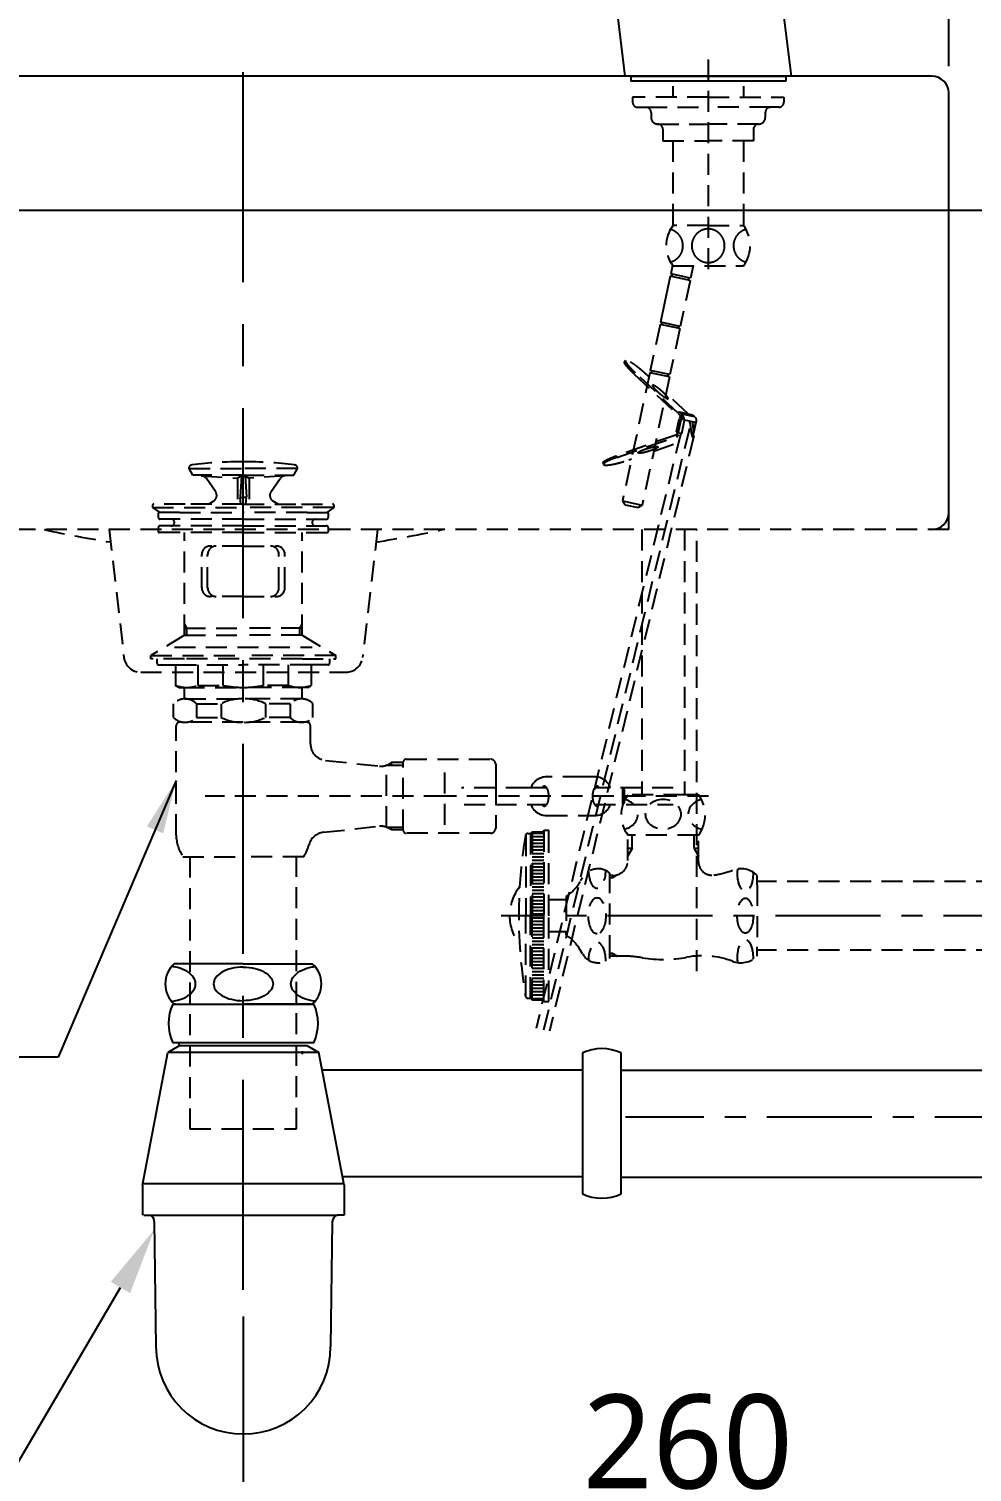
# Model space of a CAD drawing. Extents: x 0 to 3651, y -181 to 2100.
# Drawn here: x 1908.6 to 2189.4, y 227.6 to 657.3 of the extents above; entities that cross this region are included whole.
import ezdxf

# ---------------------------------------------------------------- set-up
doc = ezdxf.new("R2010")
doc.units = 0
doc.header["$LTSCALE"] = 25
doc.header["$MEASUREMENT"] = 0
doc.linetypes.add('CENTER', pattern=[2, 1.25, -0.25, 0.25, -0.25])
doc.linetypes.add('HIDDEN', pattern=[0.375, 0.25, -0.125])
doc.layers.get('0').update_dxf_attribs({"linetype": 'CONTINUOUS'})
doc.layers.get('DEFPOINTS').update_dxf_attribs({"linetype": 'CONTINUOUS'})
for name, color, linetype in [('1', 1, 'CONTINUOUS'), ('3', 3, 'CONTINUOUS'), ('4', 4, 'CONTINUOUS'), ('5', 5, 'CONTINUOUS'), ('6', 6, 'CONTINUOUS'), ('7', 7, 'CONTINUOUS'), ('CENTER', 2, 'CENTER')]:
    doc.layers.add(name, color=color, linetype=linetype)
doc.styles.get("Standard").update_dxf_attribs({"font": 'NanumGothic.ttf'})
doc.dimstyles.get("Standard").update_dxf_attribs({"dimtxt": 2.5, "dimasz": 2, "dimexe": 2, "dimexo": 1, "dimgap": 1.5, "dimtad": 1, "dimdec": 0, "dimlfac": 10, "dimrnd": 0.5, "dimzin": 0, "dimdsep": 46, "dimtxsty": 'Standard', "dimcen": 0, "dimclrt": 2, "dimadec": 0, "dimazin": 0, "dimtfac": 1, "dimtdec": 0, "dimtmove": 0, "dimatfit": 3, "dimfxl": 0, "dimtolj": 1, "dimtzin": 0, "dimarcsym": 0})
doc.dimstyles.new('Standard$0', dxfattribs={"dimtxt": 0.18, "dimasz": 0.18, "dimexe": 0.18, "dimexo": 0.0625, "dimgap": 0.09, "dimtad": 0, "dimtih": 1, "dimtoh": 1, "dimdec": 4, "dimzin": 0, "dimdsep": 46, "dimtxsty": 'Standard', "dimcen": 0.09, "dimadec": 0, "dimazin": 0, "dimtfac": 1, "dimtdec": 4, "dimtofl": 0, "dimtmove": 0, "dimatfit": 3, "dimfxl": 0, "dimtolj": 1, "dimtzin": 0, "dimarcsym": 0})

# ---------------------------------------------------------------- blocks, each defined once
blk = doc.blocks.new('*D13')
at = {"layer": '3', "color": 1, "lineweight": -2}
for p, q in [((2232.45, 294.59), (2232.45, 59.27)), ((1832.45, 189.26), (1832.45, 59.27)), ((1848.45, 67.27), (2216.45, 67.27))]:
    blk.add_line(p, q, dxfattribs=at)
at = {"layer": '3', "color": 1}
for points in [[(1848.45, 69.94), (1848.45, 64.61), (1832.45, 67.27)], [(2216.45, 69.94), (2216.45, 64.61), (2232.45, 67.27)]]:
    blk.add_solid(points, dxfattribs=at)
at = {"layer": 'DEFPOINTS', "color": 0}
for p in [(2232.45, 302.59), (1832.45, 197.26), (2232.45, 67.27)]:
    blk.add_point(p, dxfattribs=at)
at = {"layer": '3', "color": 1, "insert": (2032.45, 90.41), "char_height": 28, "attachment_point": 5}
blk.add_mtext('\\A1;400', dxfattribs=at)
blk = doc.blocks.new('*D14')
at = {"layer": '3', "color": 3, "lineweight": -2}
for p, q in [((1972.45, 273.91), (1972.45, 205.3)), ((2232.45, 205.05), (2232.45, 221.3)), ((1988.45, 213.3), (2216.45, 213.3))]:
    blk.add_line(p, q, dxfattribs=at)
at = {"layer": '3', "color": 3}
for points in [[(1988.45, 215.96), (1988.45, 210.63), (1972.45, 213.3)], [(2216.45, 215.96), (2216.45, 210.63), (2232.45, 213.3)]]:
    blk.add_solid(points, dxfattribs=at)
at = {"layer": 'DEFPOINTS', "color": 0}
for p in [(1972.45, 281.91), (2232.45, 213.3), (2232.45, 197.05)]:
    blk.add_point(p, dxfattribs=at)
at = {"layer": '3', "color": 2, "insert": (2104.77, 236.54), "char_height": 28, "attachment_point": 5}
blk.add_mtext('\\A1;260', dxfattribs=at)
blk = doc.blocks.new('*D43')
at = {"layer": '1', "color": 3, "lineweight": -2}
for p, q in [((1782.64, 646.08), (1782.64, 813.9)), ((2182.45, 646.26), (2182.45, 813.9)), ((1798.64, 805.9), (2166.45, 805.9))]:
    blk.add_line(p, q, dxfattribs=at)
at = {"layer": '1', "color": 3}
for points in [[(1798.64, 808.56), (1798.64, 803.23), (1782.64, 805.9)], [(2166.45, 808.56), (2166.45, 803.23), (2182.45, 805.9)]]:
    blk.add_solid(points, dxfattribs=at)
at = {"layer": 'DEFPOINTS', "color": 0}
for p in [(2182.45, 805.9), (1782.64, 638.08), (2182.45, 638.26)]:
    blk.add_point(p, dxfattribs=at)
at = {"layer": '1', "color": 2, "insert": (1982.54, 829.04), "char_height": 28, "attachment_point": 5}
blk.add_mtext('\\A1;400', dxfattribs=at)

msp = doc.modelspace()

# ---------------------------------------------------------------- linework, layer by layer
at = {"ltscale": 0.5}
for p, q in [((2087.77934, 643.26135), (2087.77934, 641.78283)), ((2087.77934, 643.26135), (2133.90756, 643.26135)), ((2133.90756, 643.26135), (2133.90756, 641.78283))]:
    msp.add_line(p, q, dxfattribs=at)
at = {"color": 4}
for p, q in [((1951.44553, 366.97313), (1972.44553, 366.97313)), ((1972.44553, 366.97313), (1993.44553, 366.97313)), ((1942.44553, 313.07005), (1949.94553, 352.57005)), ((1953.34553, 354.57005), (1949.94553, 352.57005)), ((1994.94553, 352.57005), (1949.94553, 352.57005)), ((1993.44553, 355.47313), (1951.44553, 355.47313)), ((1953.34553, 354.57005), (1953.34553, 355.47313)), ((1991.54553, 354.57005), (1953.34553, 354.57005)), ((1990.04553, 352.03253), (1990.04553, 352.9356)), ((1991.54553, 354.57005), (1994.94553, 352.57005)), ((2002.44553, 313.07005), (1994.94553, 352.57005)), ((2073.4072, 352.44241), (2073.4072, 310.44241)), ((2084.9072, 331.44241), (2084.9072, 352.44241)), ((2084.9072, 310.44241), (2084.9072, 331.44241)), ((2084.9072, 315.44241), (2216.48907, 315.44241)), ((1942.44553, 313.57005), (2002.35059, 313.57005)), ((1942.44553, 313.07005), (1942.44553, 304.07005)), ((2002.44553, 313.07005), (2002.44553, 304.07005)), ((1942.81731, 304.07005), (1944.81731, 304.07005)), ((1944.81731, 304.07005), (2000.44553, 304.07005)), ((1945.94553, 302.27005), (1946.44553, 264.97313)), ((1998.94553, 302.13356), (1998.44553, 264.97313)), ((2002.44553, 304.07005), (2000.44553, 304.07005))]:
    msp.add_line(p, q, dxfattribs=at)
for centre, radius, start, end in [((1964.04553, 361.22313), 13.85, 155.4704525, 204.5295475), ((1980.84553, 361.22313), 13.85, 335.4704525, 24.5295475), ((2079.1572, 339.84241), 13.85, 65.4704525, 114.5295475), ((2079.1572, 323.04241), 13.85, 245.4704525, 294.5295475), ((1943.94553, 302.27005), 2, 0, 64.1580672), ((2000.94553, 302.13356), 2, 104.4775122, 180), ((1972.44553, 264.97313), 26, 180, 0)]:
    msp.add_arc(centre, radius, start, end, dxfattribs=at)
at = {"layer": '1', "color": 7, "linetype": 'Continuous'}
msp.add_line((2133.90756, 641.78283), (2087.77934, 641.78283), dxfattribs=at)
at = {"layer": '1', "color": 4}
msp.add_line((2084.9072, 347.31741), (2216.46555, 347.31741), dxfattribs=at)
at = {"layer": '1', "color": 3}
msp.add_line((1868.04398, 166.73062), (1935.87301, 282.58225), dxfattribs=at)
at = {"layer": '1', "color": 7}
msp.add_arc((2177.44553, 513.26135), 5, 270, 0, dxfattribs=at)
at = {"layer": '1', "color": 3}
msp.add_solid([(1932.99644, 284.26643), (1938.74958, 280.89808), (1945.97808, 299.84167)], dxfattribs=at)
at = {"layer": '3', "color": 7}
for p, q in [((2177.44553, 643.26135), (1787.63414, 643.26135)), ((2182.44553, 508.26135), (2182.44553, 638.26135)), ((2232.44553, 603.26135), (1837.44553, 603.26135))]:
    msp.add_line(p, q, dxfattribs=at)
at = {"layer": '3', "linetype": 'HIDDEN'}
for p, q in [((1957.44553, 524.45576), (1956.21421, 526.58847)), ((1956.33075, 526.38662), (1972.44553, 526.38662)), ((1972.44553, 524.45576), (1957.44553, 524.45576)), ((1972.44553, 524.45576), (1970.69553, 523.5701)), ((1988.56031, 526.38662), (1972.44553, 526.38662)), ((1972.44553, 524.45576), (1974.19553, 523.5701)), ((1972.44553, 524.45576), (1987.44553, 524.45576)), ((1987.44553, 524.45576), (1988.67685, 526.58847)), ((1959.9608, 524.27147), (1970.69553, 523.5701)), ((1964.17087, 519.57647), (1961.45266, 523.42944)), ((1970.69553, 523.5701), (1970.69553, 515.85576)), ((1971.92785, 524.19377), (1971.49553, 517.78589)), ((1972.9632, 524.19377), (1973.39553, 517.78589)), ((1984.93025, 524.27147), (1974.19553, 523.5701)), ((1974.19553, 523.5701), (1974.19553, 515.85576)), ((1980.72019, 519.57647), (1983.43839, 523.42944)), ((1955.14553, 515.85576), (1945.84553, 515.85576)), ((1972.44553, 515.85576), (1955.14553, 515.85576)), ((1962.0891, 515.85576), (1963.53662, 516.69149)), ((1971.49553, 517.81009), (1972.44553, 517.81009)), ((1971.69863, 515.85576), (1971.49553, 517.81009)), ((1973.39553, 517.81009), (1972.44553, 517.81009)), ((1972.44553, 515.85576), (1989.74553, 515.85576)), ((1973.19243, 515.85576), (1973.39553, 517.81009)), ((1982.80195, 515.85576), (1981.35443, 516.69149)), ((1989.74553, 515.85576), (1999.04553, 515.85576)), ((1945.44553, 515.45576), (1945.44553, 514.85576)), ((1945.44553, 514.85576), (1947.58775, 513.35576)), ((1945.44553, 514.85576), (1972.44553, 514.85576)), ((1947.14369, 513.15576), (1947.14369, 511.85576)), ((1953.44553, 513.35576), (1947.34369, 513.35576)), ((1953.44553, 513.35576), (1972.44553, 513.35576)), ((1999.44553, 514.85576), (1972.44553, 514.85576)), ((1991.44553, 513.35576), (1972.44553, 513.35576)), ((1991.44553, 513.35576), (1997.54736, 513.35576)), ((1999.44553, 514.85576), (1997.30331, 513.35576)), ((1997.74736, 513.15576), (1997.74736, 511.85576)), ((1999.44553, 515.45576), (1999.44553, 514.85576)), ((1947.14369, 508.85576), (1947.14369, 507.55576)), ((1972.44553, 507.35576), (1947.34369, 507.35576)), ((1972.44553, 511.35576), (1947.64369, 511.35576)), ((1972.44553, 509.35576), (1947.64369, 509.35576)), ((1954.94553, 476.76135), (1954.94553, 507.35576)), ((1972.44553, 511.35576), (1997.24736, 511.35576)), ((1972.44553, 509.35576), (1997.24736, 509.35576)), ((1972.44553, 507.35576), (1997.54736, 507.35576)), ((1989.94553, 476.76135), (1989.94553, 507.35576)), ((1997.74736, 508.85576), (1997.74736, 507.55576)), ((1972.44553, 503.35576), (1962.57116, 503.35576)), ((1972.44553, 503.35576), (1982.3199, 503.35576)), ((1960.07116, 490.85576), (1960.07116, 500.85576)), ((1961.83893, 490.85576), (1961.83893, 500.85576)), ((1983.05213, 490.85576), (1983.05213, 500.85576)), ((1984.8199, 490.85576), (1984.8199, 500.85576)), ((1972.44553, 488.35576), (1962.57116, 488.35576)), ((1972.44553, 488.35576), (1982.3199, 488.35576)), ((1955.64553, 478.85576), (1954.94553, 480.0682)), ((1954.94553, 478.85576), (1972.44553, 478.85576)), ((1955.64553, 476.76135), (1955.64553, 478.85576)), ((1989.94553, 478.85576), (1972.44553, 478.85576)), ((1989.24553, 478.85576), (1989.94553, 480.0682)), ((1989.24553, 476.76135), (1989.24553, 478.85576)), ((1954.94553, 476.76135), (1944.94553, 470.76135)), ((1954.94553, 476.76135), (1972.44553, 476.76135)), ((1989.94553, 476.76135), (1972.44553, 476.76135)), ((1989.94553, 476.76135), (1999.94553, 470.76135)), ((1944.94553, 469.76135), (1944.94553, 470.76135)), ((1944.94553, 470.76135), (1972.44553, 470.76135)), ((1954.94553, 469.76135), (1944.94553, 469.76135)), ((1946.7534, 469.76135), (1946.7534, 468.46135)), ((1989.94553, 469.76135), (1954.94553, 469.76135)), ((1999.94553, 470.76135), (1972.44553, 470.76135)), ((1989.94553, 469.76135), (1999.94553, 469.76135)), ((1998.13766, 469.76135), (1998.13766, 468.46135)), ((1999.94553, 469.76135), (1999.94553, 470.76135)), ((1947.2534, 467.96135), (1952.2534, 467.96135)), ((1952.2534, 467.96135), (1952.2534, 461.8387)), ((1952.2534, 467.96135), (1972.44553, 467.96135)), ((1959.02818, 461.8387), (1959.02818, 467.96135)), ((1966.42884, 461.8387), (1966.42884, 467.96135)), ((1992.63766, 467.96135), (1972.44553, 467.96135)), ((1978.46221, 461.8387), (1978.46221, 467.96135)), ((1985.86287, 461.8387), (1985.86287, 467.96135)), ((1997.63766, 467.96135), (1992.63766, 467.96135)), ((1992.63766, 467.96135), (1992.63766, 461.8387)), ((1953.2534, 461.26135), (1952.2534, 461.8387)), ((1953.2534, 461.26135), (1954.6534, 461.26135)), ((1954.6534, 461.26135), (1972.44553, 461.26135)), ((1954.94553, 457.85011), (1954.94553, 461.26135)), ((1959.02818, 461.8387), (1966.42884, 461.8387)), ((1990.23766, 461.26135), (1972.44553, 461.26135)), ((1985.86287, 461.8387), (1978.46221, 461.8387)), ((1989.94553, 457.85011), (1989.94553, 461.26135)), ((1991.63766, 461.26135), (1990.23766, 461.26135)), ((1991.63766, 461.26135), (1992.63766, 461.8387)), ((1951.70183, 452.29914), (1951.70183, 456.41239)), ((1955.08922, 457.85576), (1972.20183, 457.85576)), ((1958.47661, 456.41239), (1958.47661, 452.29914)), ((1958.47661, 456.41239), (1965.87728, 456.41239)), ((1965.87728, 456.41239), (1965.87728, 452.29914)), ((1989.80183, 457.85576), (1972.68922, 457.85576)), ((1986.41444, 456.41239), (1979.01378, 456.41239)), ((1979.01378, 456.41239), (1979.01378, 452.29914)), ((1986.41444, 456.41239), (1986.41444, 452.29914)), ((1993.18922, 452.29914), (1993.18922, 456.41239)), ((1958.47661, 452.29914), (1965.87728, 452.29914)), ((1986.41444, 452.29914), (1979.01378, 452.29914)), ((1952.44553, 417.25342), (1952.44553, 449.85576)), ((1972.44553, 450.85576), (1953.44553, 450.85576)), ((1989.80183, 450.85576), (1972.44553, 450.85576)), ((1989.24553, 450.85576), (1989.80183, 450.85576)), ((1989.80183, 450.85576), (1990.20183, 450.85576)), ((1991.44553, 450.85576), (1989.94553, 450.85576)), ((1992.44553, 444.49152), (1992.44553, 449.85576)), ((1996.91286, 439.51998), (2012.94709, 437.80202)), ((2016.44553, 438.85576), (2016.44553, 438.05576)), ((2020.10673, 438.85576), (2016.44553, 438.85576)), ((2020.08133, 438.05576), (2020.08133, 439.05576)), ((2020.88133, 439.85576), (2046.08133, 439.85576)), ((2047.58133, 438.35576), (2047.58133, 432.58457)), ((2014.97576, 438.05576), (2020.08133, 438.05576)), ((2015.11484, 419.60576), (2015.11484, 438.10576)), ((2020.08133, 418.65576), (2020.08133, 438.05576)), ((2032.44553, 420.31785), (2032.44553, 437.75576)), ((2073.78476, 434.61396), (2062.72586, 434.6122)), ((2077.07115, 434.61449), (2073.78476, 434.61396)), ((2056.81378, 431.36125), (2037.37345, 431.35815)), ((2047.58133, 432.58457), (2047.58133, 419.35576)), ((2062.76346, 431.3622), (2056.81378, 431.36125)), ((2100.39902, 431.36821), (2077.03458, 431.36448)), ((2085.8991, 430.86829), (2085.39902, 431.36821)), ((2085.39982, 426.36821), (2085.39902, 431.36821)), ((2085.89974, 426.86829), (2085.8991, 430.86829)), ((2032.44553, 428.85576), (1961.08598, 428.85576)), ((2032.44553, 428.85576), (1963.94553, 428.84482)), ((2110.89942, 428.86829), (2032.44553, 428.85576)), ((2038.17404, 426.35827), (2062.76426, 426.3622)), ((2077.03538, 426.36448), (2100.39982, 426.36821)), ((2085.39982, 426.36821), (2085.89974, 426.86829)), ((2062.7277, 423.1122), (2074.05034, 423.114)), ((2074.05034, 423.114), (2077.07299, 423.11449)), ((1996.31441, 418.12743), (2012.94709, 419.9095)), ((2015.11484, 419.60576), (2020.08133, 419.60576)), ((2016.44553, 418.85576), (2016.44553, 419.65576)), ((2020.10673, 418.85576), (2016.44553, 418.85576)), ((2046.08133, 417.85576), (2020.88133, 417.85576)), ((1954.44553, 410.85576), (1972.44553, 410.85576)), ((1956.57053, 410.85576), (1956.57053, 329.85576)), ((1990.44552, 410.85576), (1972.44553, 410.85576)), ((1988.32053, 329.85576), (1988.32053, 410.85576)), ((1956.57053, 329.85576), (1988.32053, 329.85576))]:
    msp.add_line(p, q, dxfattribs=at)
at = {"layer": '3', "color": 7, "linetype": 'HIDDEN'}
for p, q in [((2182.44553, 508.26135), (1832.44553, 508.26135)), ((1932.47357, 508.26128, -9.25406), (1936.92852, 470.1977, -9.25406)), ((2012.41781, 508.26128, -9.25406), (2007.96286, 470.1977, -9.25406)), ((1941.89462, 465.77893, -9.25406), (2002.99676, 465.77893, -9.25406))]:
    msp.add_line(p, q, dxfattribs=at)
at = {"layer": '3', "linetype": 'HIDDEN'}
for points in [[(2061.39015, 431.36198, -0.044238089), (2061.64223, 431.64142, -0.189273345), (2062.07673, 431.81209, -0.189273345), (2062.51129, 431.64156, -0.101058622), (2063.00763, 430.94821, -0.059301535), (2063.28347, 430.06082, -0.045721536), (2063.39349, 428.8623, -0.045721536)], [(2078.4079, 431.3647, 0.044238089), (2078.15573, 431.64406, 0.189273345), (2077.72117, 431.81459, 0.189273345), (2077.28666, 431.64392, 0.101058622), (2076.79055, 430.95041, 0.059301535), (2076.51499, 430.06294, 0.045721536), (2076.40536, 428.86438, 0.045721536)], [(2063.39349, 428.8623, -0.045721536), (2063.28385, 427.66375, -0.059301535), (2063.00829, 426.77628, -0.101058622), (2062.51218, 426.08276, -0.189273345), (2062.07768, 425.91209, -0.189273345), (2061.64312, 426.08262, -0.044238089), (2061.39095, 426.36198, -0.059301535)], [(2076.40536, 428.86438, 0.045721536), (2076.51537, 427.66586, 0.059301535), (2076.79122, 426.77848, 0.101058622), (2077.28755, 426.08512, 0.189273345), (2077.72211, 425.91459, 0.189273345), (2078.15661, 426.08526, 0.044238089), (2078.4087, 426.3647, 0.059301535)]]:
    msp.add_lwpolyline(points, format="xyb", dxfattribs=at)
at = {"layer": '3', "color": 7}
msp.add_arc((2177.44553, 638.26135), 5, 0, 90, dxfattribs=at)
at = {"layer": '3', "linetype": 'HIDDEN'}
for centre, radius, start, end in [((1957.29553, 526.38662), 1.1, 97.3204137, 169.426199), ((1972.44553, 408.45576), 120, 90, 97.3204137), ((1972.44553, 408.45576), 120, 82.6795863, 90), ((1987.59553, 526.38662), 1.1, 10.573801, 82.6795863), ((1959.81842, 522.27651), 2, 35.2023251, 86.2618095), ((1985.07264, 522.27651), 2, 93.7381905, 144.7976749), ((1945.84553, 515.45576), 0.4, 90, 180), ((1962.53662, 518.42354), 2, 300, 35.2023251), ((1982.35443, 518.42354), 2, 144.7976749, 240), ((1999.04553, 515.45576), 0.4, 0, 90), ((1947.34369, 513.15576), 0.2, 90, 180), ((1947.64369, 511.85576), 0.5, 180, 270), ((1997.24736, 511.85576), 0.5, 270, 0), ((1997.54736, 513.15576), 0.2, 0, 90), ((1947.64369, 508.85576), 0.5, 90, 180), ((1947.34369, 507.55576), 0.2, 180, 270), ((1950.94553, 510.35576), 1, 270, 90), ((1993.94553, 510.35576), 1, 90, 270), ((1997.24736, 508.85576), 0.5, 0, 90), ((1997.54736, 507.55576), 0.2, 270, 0), ((1962.57116, 500.85576), 2.5, 90, 180), ((1964.33893, 500.85576), 2.5, 90, 180), ((1980.55213, 500.85576), 2.5, 0, 90), ((1982.3199, 500.85576), 2.5, 0, 90), ((1962.57116, 490.85576), 2.5, 180, 270), ((1964.33893, 490.85576), 2.5, 180, 270), ((1980.55213, 490.85576), 2.5, 270, 0), ((1982.3199, 490.85576), 2.5, 270, 0), ((1947.2534, 468.46135), 0.5, 180, 270), ((1997.63766, 468.46135), 0.5, 270, 0), ((1955.64079, 471.44056), 10.18185, 250.567925, 289.432075), ((1972.25339, 490.71369), 29.45658, 258.5955662, 270.3737354), ((1972.63767, 490.71369), 29.45658, 269.6262646, 281.4044338), ((1989.25027, 471.44056), 10.18185, 250.567925, 289.432075), ((1955.08922, 453.14796), 4.70435, 43.9409373, 136.0590627), ((1971.97964, 444.25128), 13.60629, 89.0642953, 116.6471866), ((1972.91142, 444.25128), 13.60629, 63.3528134, 90.9357047), ((1989.80183, 453.14796), 4.70435, 43.9409373, 136.0590627), ((1955.08922, 455.56356), 4.70435, 223.9409373, 316.0590627), ((1971.97964, 464.46024), 13.60629, 243.3528134, 270.9357047), ((1972.91142, 464.46024), 13.60629, 269.0642953, 296.6471866), ((1989.80183, 455.56356), 4.70435, 223.9409373, 316.0590627), ((1953.44553, 449.85576), 1, 90, 180), ((1991.44553, 449.85576), 1, 0, 90), ((1997.44553, 444.49152), 5, 180, 263.8844964), ((2013.35398, 442.78544), 5, 265.3321647, 308.1927197), ((2020.88133, 439.05576), 0.8, 90, 180), ((2046.08133, 438.35576), 1.5, 0, 90), ((2062.72666, 429.6122), 5, 90.0091515, 159.5218364), ((2077.07195, 429.61449), 5, 20.4964666, 90.0091515), ((2062.7269, 428.1122), 5, 200.4964666, 270.0091515), ((2077.07219, 428.11449), 5, 270.0091515, 339.5218364), ((1965.43393, 417.80234), 13, 182.4200434, 212.3000082), ((1996.84707, 413.15588), 5, 96.1154758, 165.0404643), ((2013.35398, 414.92609), 5, 51.8072803, 94.6678353), ((2020.88133, 418.65576), 0.8, 180, 270), ((2046.08133, 419.35576), 1.5, 270, 0), ((1979.45712, 417.80234), 13, 327.6999918, 345.040466)]:
    msp.add_arc(centre, radius, start, end, dxfattribs=at)
at = {"layer": '3', "color": 7, "linetype": 'HIDDEN'}
for centre, radius, start, end in [((1978.30966, 801.10007, -9.25406), 300, 257.4559481, 261.2953387), ((1966.59248, 801.10048, -9.25406), 300, 278.7025549, 282.5436903), ((1941.89462, 470.77893, -9.25406), 5, 186.6755031, 270), ((2002.99676, 470.77893, -9.25406), 5, 270, 353.3244969)]:
    msp.add_arc(centre, radius, start, end, dxfattribs=at)
at = {"layer": '4', "color": 1, "linetype": 'CENTER'}
for p, q in [((2262.10535, 393.26135), (2049.21733, 393.26135)), ((2259.54053, 333.26135), (2086.17455, 333.26135))]:
    msp.add_line(p, q, dxfattribs=at)
at = {"layer": '4'}
for p, q in [((1956.19553, 378.97313), (1951.90402, 378.97313)), ((1972.44553, 378.97313), (1956.19553, 378.97313)), ((1972.44553, 378.97313), (1988.69553, 378.97313)), ((1988.69553, 378.97313), (1992.98703, 378.97313)), ((1952.29553, 366.97313), (1951.90402, 366.97313)), ((1952.29553, 366.97313), (1972.44553, 366.97313)), ((1992.59553, 366.97313), (1972.44553, 366.97313)), ((1992.59553, 366.97313), (1992.98703, 366.97313))]:
    msp.add_line(p, q, dxfattribs=at)
at = {"layer": '4', "color": 4}
for p, q in [((2073.4072, 347.31741), (1995.94286, 347.31741)), ((2073.4072, 315.56741), (2001.97135, 315.56741))]:
    msp.add_line(p, q, dxfattribs=at)
at = {"layer": '4'}
for points in [[(1958.2507, 372.97313, 0.15521739), (1957.6602, 374.82945, 0.106747244), (1955.5985, 376.72013, 0.07304301), (1952.82864, 377.83815, 0.028511088), (1951.09988, 378.15416, 0.05952259)], [(1964.16523, 374.71206, 0.327290453), (1964.16523, 371.23419, 0.106373385), (1966.18803, 369.43759, 0.071219107), (1968.88798, 368.38387, 0.057537424), (1972.44553, 367.97313, 0.057537424)], [(1972.44553, 377.97313, 0.057537424), (1968.88798, 377.56238, 0.071219107), (1966.18803, 376.50866, 0.106373365), (1964.16523, 374.71206, 0.159482965)], [(1972.44553, 377.97313, 0.057537424), (1968.88798, 377.56238, 0.071219107), (1966.18803, 376.50866, 0.106373365), (1964.16523, 374.71206, 0.159482965)], [(1972.44553, 377.97313, -0.057537424), (1976.00307, 377.56238, -0.071219107), (1978.70302, 376.50866, -0.106373365), (1980.72582, 374.71206, -0.159482965)], [(1972.44553, 377.97313, -0.057537424), (1976.00307, 377.56238, -0.071219107), (1978.70302, 376.50866, -0.106373365), (1980.72582, 374.71206, -0.159482965)], [(1980.72583, 374.71206, -0.327290453), (1980.72583, 371.23419, -0.106373385), (1978.70302, 369.43759, -0.071219107), (1976.00307, 368.38387, -0.057537424), (1972.44553, 367.97313, -0.057537424)], [(1986.64036, 372.97313, -0.15521739), (1987.23085, 374.82945, -0.106747244), (1989.29255, 376.72013, -0.07304301), (1992.06242, 377.83815, -0.028511088), (1993.79117, 378.15416, -0.05952259)], [(1951.09988, 367.7921, 0.028511088), (1952.82864, 368.10811, 0.07304301), (1955.5985, 369.22613, 0.106747244), (1957.6602, 371.1168, 0.15521739), (1958.2507, 372.97313, 0.15521739)], [(1993.79117, 367.7921, -0.028511088), (1992.06242, 368.10811, -0.07304301), (1989.29255, 369.22613, -0.106747244), (1987.23085, 371.1168, -0.15521739), (1986.64036, 372.97313, -0.15521739)]]:
    msp.add_lwpolyline(points, format="xyb", dxfattribs=at)
for centre, start, end in [((1957.19553, 372.97313), 131.4096221, 228.5903779), ((1987.69553, 372.97313), 311.4096221, 48.5903779)]:
    msp.add_arc(centre, 8, start, end, dxfattribs=at)
at = {"layer": '5', "color": 7, "linetype": 'Continuous'}
for p, q in [((2123.42797, 741.80365), (2135.52744, 643.26135)), ((2086.15946, 643.26135), (2080.16771, 692.06021)), ((2135.52744, 643.26135), (2086.15946, 643.26135))]:
    msp.add_line(p, q, dxfattribs=at)
at = {"layer": '6', "linetype": 'HIDDEN'}
for p, q in [((2091.09553, 508.26135), (2091.09553, 429.26135)), ((2103.79553, 508.26135), (2103.79553, 429.26135)), ((2107.44553, 376.76863), (2107.44553, 508.26135)), ((2103.79553, 429.26135), (2086.94553, 429.26135)), ((2107.94553, 429.26135), (2103.79553, 429.26135)), ((2056.53034, 417.26135), (2056.53034, 393.26135)), ((2057.12178, 417.76135), (2057.94553, 417.76135)), ((2057.94553, 417.76135), (2058.44553, 418.26135)), ((2057.94553, 417.76135), (2057.94553, 393.26135)), ((2058.44553, 418.26135), (2058.44553, 393.26135)), ((2058.44553, 418.26135), (2061.64553, 418.26135)), ((2058.44553, 417.84987), (2061.94553, 417.84987)), ((2058.44553, 416.84987), (2061.94553, 416.84987)), ((2061.94553, 418.56135), (2061.94553, 418.76135)), ((2061.94553, 418.76135), (2063.44553, 418.76135)), ((2061.94553, 418.56135), (2061.94553, 393.26135)), ((2063.44553, 417.76135), (2063.44553, 418.76135)), ((2063.44553, 393.26135), (2063.44553, 417.76135)), ((2107.94553, 417.26135), (2086.94553, 417.26135)), ((2086.94553, 409.76135), (2086.94553, 417.26135)), ((2088.19553, 413.26135), (2088.19553, 417.26135)), ((2106.69553, 413.26135), (2106.69553, 417.26135)), ((2107.94553, 409.34972), (2107.94553, 417.26135)), ((2058.44553, 415.84987), (2061.94553, 415.84987)), ((2058.44553, 414.84987), (2061.94553, 414.84987)), ((2058.44553, 413.84987), (2061.94553, 413.84987)), ((2058.44553, 412.84987), (2061.94553, 412.84987)), ((2088.19553, 413.26135), (2086.94553, 411.09629)), ((2088.19553, 413.26135), (2086.94553, 413.26135)), ((2106.69553, 413.26135), (2107.94553, 411.09629)), ((2107.94553, 413.26135), (2106.69553, 413.26135)), ((2058.44553, 411.84987), (2061.94553, 411.84987)), ((2058.44553, 410.84987), (2061.94553, 410.84987)), ((2058.44553, 409.84987), (2061.94553, 409.84987)), ((2058.44553, 408.84987), (2061.94553, 408.84987)), ((2058.44553, 407.84987), (2061.94553, 407.84987)), ((2058.44553, 406.84987), (2061.94553, 406.84987)), ((2058.44553, 405.84987), (2061.94553, 405.84987)), ((2058.44553, 404.84987), (2061.94553, 404.84987)), ((2073.41872, 404.58287), (2072.86635, 403.62614)), ((2081.53213, 405.26135), (2081.53213, 405.98207)), ((2081.53213, 381.26135), (2081.53213, 405.26135)), ((2082.44553, 405.26135), (2081.53213, 405.26135)), ((2082.44553, 404.51135), (2081.53213, 404.51135)), ((2082.44553, 404.51135), (2083.74457, 405.45293)), ((2082.44553, 404.51135), (2082.44553, 405.26135)), ((2125.44665, 402.51248), (2125.44665, 405.26025)), ((2058.44553, 403.84987), (2061.94553, 403.84987)), ((2058.44553, 402.84987), (2061.94553, 402.84987)), ((2058.44553, 401.84987), (2061.94553, 401.84987)), ((2058.44553, 400.84987), (2061.94553, 400.84987)), ((2058.44553, 399.84987), (2061.94553, 399.84987)), ((2125.44553, 402.51135), (2125.44553, 384.01135)), ((2215.56981, 403.51135), (2125.44665, 403.51135)), ((2058.44553, 398.84987), (2061.94553, 398.84987)), ((2058.44553, 397.84987), (2061.94553, 397.84987)), ((2058.44553, 396.84987), (2061.94553, 396.84987)), ((2058.44553, 395.84987), (2061.94553, 395.84987)), ((2068.53213, 398.01135), (2063.44553, 398.01135)), ((2068.53213, 398.9937), (2068.53213, 398.01135)), ((2068.53213, 398.01135), (2068.53213, 388.51135)), ((2056.53034, 369.26135), (2056.53034, 393.26135)), ((2057.94553, 368.76135), (2057.94553, 393.26135)), ((2058.44553, 394.84987), (2061.94553, 394.84987)), ((2058.44553, 393.84987), (2061.94553, 393.84987)), ((2058.44553, 368.26135), (2058.44553, 393.26135)), ((2058.44553, 392.67284), (2061.94553, 392.67284)), ((2058.44553, 391.67284), (2061.94553, 391.67284)), ((2061.94553, 367.96135), (2061.94553, 393.26135)), ((2063.44553, 367.76135), (2063.44553, 393.26135)), ((2058.44553, 390.67284), (2061.94553, 390.67284)), ((2058.44553, 389.67284), (2061.94553, 389.67284)), ((2058.44553, 388.67284), (2061.94553, 388.67284)), ((2058.44553, 387.67284), (2061.94553, 387.67284)), ((2068.53213, 388.51135), (2063.44553, 388.51135)), ((2068.53213, 387.52901), (2068.53213, 388.51135)), ((2058.44553, 386.67284), (2061.94553, 386.67284)), ((2058.44553, 385.67284), (2061.94553, 385.67284)), ((2058.44553, 384.67284), (2061.94553, 384.67284)), ((2058.44553, 383.67284), (2061.94553, 383.67284)), ((2058.44553, 382.67284), (2061.94553, 382.67284)), ((2073.41872, 381.93984), (2072.86635, 382.89656)), ((2125.44553, 381.26135), (2125.44553, 384.01135)), ((2215.56981, 383.01135), (2125.44553, 383.01135)), ((2125.44553, 383.01135), (2125.44553, 382.82962)), ((2125.44553, 381.26135), (2125.44553, 382.82962)), ((2058.44553, 381.67284), (2061.94553, 381.67284)), ((2058.44553, 380.67284), (2061.94553, 380.67284)), ((2058.44553, 379.67284), (2061.94553, 379.67284)), ((2058.44553, 378.67284), (2061.94553, 378.67284)), ((2082.44553, 382.01135), (2081.53213, 382.01135)), ((2085.15732, 381.26135), (2081.53213, 381.26135)), ((2081.53213, 380.54064), (2081.53213, 381.26135)), ((2082.44553, 382.01135), (2083.74457, 381.26135)), ((2082.44553, 381.26135), (2082.44553, 382.01135)), ((2058.44553, 377.67284), (2061.94553, 377.67284)), ((2058.44553, 376.67284), (2061.94553, 376.67284)), ((2058.44553, 375.67284), (2061.94553, 375.67284)), ((2058.44553, 374.67284), (2061.94553, 374.67284)), ((2058.44553, 373.67284), (2061.94553, 373.67284)), ((2058.44553, 372.67284), (2061.94553, 372.67284)), ((2058.44553, 371.67284), (2061.94553, 371.67284)), ((2058.44553, 370.67284), (2061.94553, 370.67284)), ((2058.44553, 369.67284), (2061.94553, 369.67284)), ((2057.12178, 368.76135), (2057.94553, 368.76135)), ((2057.94553, 368.76135), (2058.44553, 368.26135)), ((2058.44553, 368.67284), (2061.94553, 368.67284)), ((2058.44553, 368.26135), (2061.64553, 368.26135)), ((2061.94553, 367.76135), (2061.94553, 367.96135)), ((2061.94553, 367.76135), (2063.44553, 367.76135))]:
    msp.add_line(p, q, dxfattribs=at)
for centre, radius, start, end in [((2094.94553, 423.26135), 10, 143.1301024, 216.8698976), ((2099.94553, 423.26135), 10, 323.1301024, 36.8698976), ((2199.44553, 393.26135), 145, 170.50659, 178.0568579), ((2057.12178, 417.06135), 0.7, 90, 170.50659), ((2061.64553, 418.56135), 0.3, 270, 0), ((2082.44553, 409.76135), 4.5, 270, 0), ((2111.94553, 409.34972), 4, 180, 277.7116785), ((2078.05799, 401.90438), 5.35697, 49.5694344, 150), ((2109.1507, 429.98906), 24.82771, 277.7116785, 290.9661375), ((2120.53916, 400.2686), 7, 45.4870636, 110.9661375), ((2065.69976, 393.21602), 14, 141.7859267, 179.7527285), ((2060.742, 410.62614), 14, 303.8098204, 330), ((2199.44553, 393.26135), 145, 178.0568579, 189.49341), ((2065.69976, 393.33686), 14, 180.2472715, 218.2140733), ((2060.742, 375.89656), 14, 30, 56.1901796), ((2078.05799, 384.61833), 5.35697, 210, 310.4305656), ((2085.15732, 343.26135), 38, 80.6951765, 90.0000026), ((2097.44553, 418.26135), 38, 260.6951745, 280.737274), ((2109.1507, 356.53365), 24.82771, 69.0338625, 100.737275), ((2120.53916, 386.25411), 7, 249.0338625, 314.5), ((2057.12178, 369.46135), 0.7, 189.49341, 270), ((2061.64553, 367.96135), 0.3, 0, 90)]:
    msp.add_arc(centre, radius, start, end, dxfattribs=at)
for centre, major_axis, ratio, start_param, end_param in [((2084.67226, 423.48894), (-5.22946, 0), 0.866391406, 1.800504354, 4.443057795), ((2110.1282, 423.48894), (-5.22946, 0), 0.866391406, -1.317473203, 1.357377569), ((2077.76687, 406.85364), (0, 5.39901), 0.478204164, 1.649186922, 4.692658194), ((2121.88447, 405.76626), (0, 5.21778), 0.460090084, 1.292018265, 4.793094981), ((2077.76687, 379.94092), (0, 5.39901), 0.478204164, 4.681700192, 7.825212734), ((2121.88447, 380.84707), (0, 5.21778), 0.460090084, 4.613778576, 8.151219719)]:
    msp.add_ellipse(centre, major_axis=major_axis, ratio=ratio, start_param=start_param, end_param=end_param, dxfattribs=at)
for centre, major_axis, ratio in [((2097.44553, 423.48894), (5.22946, 0), 0.866391406), ((2077.76687, 393.26135), (0, -5.39901), 0.478204164), ((2121.88447, 393.26135), (0, -5.21778), 0.460090084)]:
    msp.add_ellipse(centre, major_axis=major_axis, ratio=ratio, dxfattribs=at)
at = {"layer": '7', "linetype": 'HIDDEN'}
for p, q in [((2110.84345, 648.26141, -9.25406), (2110.84345, 583.76141, -9.25406)), ((2088.34345, 636.97563, -9.25406), (2088.34345, 635.47563, -9.25406)), ((2110.84345, 636.97563, -9.25406), (2088.34345, 636.97563, -9.25406)), ((2100.34345, 640.26141, -9.25406), (2100.34345, 636.97563, -9.25406)), ((2110.84345, 636.97563, -9.25406), (2133.34345, 636.97563, -9.25406)), ((2121.34345, 640.26141, -9.25406), (2121.34345, 636.97563, -9.25406)), ((2133.34345, 636.97563, -9.25406), (2133.34345, 635.47563, -9.25406)), ((2089.84345, 633.97563, -9.25406), (2092.34345, 633.97563, -9.25406)), ((2092.34345, 633.97563, -9.25406), (2110.84345, 633.97563, -9.25406)), ((2093.84345, 632.47563, -9.25406), (2093.84345, 630.97563, -9.25406)), ((2129.34345, 633.97563, -9.25406), (2110.84345, 633.97563, -9.25406)), ((2127.84345, 632.47563, -9.25406), (2127.84345, 630.97563, -9.25406)), ((2131.84345, 633.97563, -9.25406), (2129.34345, 633.97563, -9.25406)), ((2095.84345, 628.97563, -9.25406), (2110.84345, 628.97563, -9.25406)), ((2097.34345, 627.47563, -9.25406), (2097.34345, 623.97563, -9.25406)), ((2125.84345, 628.97563, -9.25406), (2110.84345, 628.97563, -9.25406)), ((2124.34345, 627.47563, -9.25406), (2124.34345, 623.97563, -9.25406)), ((2097.34345, 623.97563, -9.25406), (2110.84345, 623.97563, -9.25406)), ((2100.34345, 623.97563, -9.25406), (2100.34345, 598.76141, -9.25406)), ((2124.34345, 623.97563, -9.25406), (2110.84345, 623.97563, -9.25406)), ((2121.34345, 623.97563, -9.25406), (2121.34345, 598.76141, -9.25406)), ((2110.84345, 598.76141, -9.25406), (2100.34345, 598.76141, -9.25406)), ((2110.84345, 598.76141, -9.25406), (2121.34345, 598.76141, -9.25406)), ((2100.24472, 586.89536, -9.25406), (2099.71183, 584.38831, -9.25406)), ((2100.34345, 586.76141, -9.25406), (2121.34345, 586.76141, -9.25406)), ((2106.35029, 586.76141, -9.25406), (2105.58071, 583.14084, -9.25406)), ((2105.43517, 582.45613, -9.25406), (2102.52441, 568.76207, -9.25406)), ((2104.9461, 582.56009, -9.25406), (2105.09164, 583.24479, -9.25406)), ((2096.50999, 569.32483, -9.25406), (2093.59922, 555.63077, -9.25406)), ((2102.37887, 568.07736, -9.25406), (2096.50999, 569.32483, -9.25406)), ((2102.52441, 568.76207, -9.25406), (2096.65552, 570.00954, -9.25406)), ((2096.99906, 569.22088, -9.25406), (2097.1446, 569.90558, -9.25406)), ((2102.37887, 568.07736, -9.25406), (2099.46811, 554.3833, -9.25406)), ((2101.8898, 568.18132, -9.25406), (2102.03534, 568.86602, -9.25406)), ((2093.45368, 554.94606, -9.25406), (2085.34513, 516.79831, -9.25406)), ((2086.26541, 558.57823, -9.25406), (2085.94243, 558.20419, -9.25406)), ((2089.02226, 555.03605, -9.25406), (2088.69927, 554.66202, -9.25406)), ((2088.69927, 554.66202, -9.25406), (2102.34074, 541.84398, -9.25406)), ((2101.94118, 542.89695, -9.25406), (2089.02226, 555.03605, -9.25406)), ((2099.32257, 553.69859, -9.25406), (2093.45368, 554.94606, -9.25406)), ((2099.46811, 554.3833, -9.25406), (2093.59922, 555.63077, -9.25406)), ((2093.94276, 554.84211, -9.25406), (2094.0883, 555.52681, -9.25406)), ((2098.8335, 553.80255, -9.25406), (2098.97903, 554.48725, -9.25406)), ((2099.32257, 553.69859, -9.25406), (2091.21401, 515.55084, -9.25406)), ((2093.1916, 553.71308, -9.25406), (2092.59091, 554.27751, -9.25406)), ((2104.8929, 542.7181, -9.25406), (2098.30447, 548.90883, -9.25406)), ((2102.26403, 543.27689, -9.25406), (2101.87644, 542.82805, -9.25406)), ((2101.87644, 542.82805, -9.25406), (2102.48529, 542.25594, -9.25406)), ((2102.87288, 542.70478, -9.25406), (2102.26403, 543.27689, -9.25406)), ((2102.26403, 543.27689, -9.25406), (2106.18955, 542.44249, -9.25406)), ((2102.91328, 542.66573, -9.25406), (2102.75338, 541.91349, -9.25406)), ((2102.87288, 542.70478, -9.25406), (2106.7984, 541.87039, -9.25406)), ((2106.7984, 541.87039, -9.25406), (2106.18955, 542.44249, -9.25406)), ((2061.89407, 359.27743, -9.25406), (2105.52295, 539.19346, -9.25406)), ((2102.14015, 541.00125, -9.25406), (2101.34067, 537.23998, -9.25406)), ((2101.34079, 537.23995, -9.25406), (2102.9711, 536.89342, -9.25406)), ((2102.6845, 540.88554, -9.25406), (2101.88501, 537.12427, -9.25406)), ((2102.93892, 540.83146, -9.25406), (2102.14028, 541.00122, -9.25406)), ((2102.9711, 536.89342, -9.25406), (2103.80275, 540.80601, -9.25406)), ((2107.1599, 540.09242, -9.25406), (2103.76571, 540.81388, -9.25406)), ((2107.13349, 540.09804, -9.25406), (2106.47306, 536.99095, -9.25406)), ((2106.48094, 536.80032, -9.25406), (2107.1798, 540.08819, -9.25406)), ((2102.67372, 536.95663, -9.25406), (2059.61064, 359.73565, -9.25406)), ((2106.59923, 536.12223, -9.25406), (2063.55666, 358.94379, -9.25406)), ((2101.18114, 536.38851, -9.25406), (2083.50548, 530.22714, -9.25406)), ((2083.64841, 529.75408, -9.25406), (2101.32407, 535.91544, -9.25406)), ((2094.6203, 531.57615, -9.25406), (2101.45186, 533.95749, -9.25406)), ((2101.84452, 535.80482, -9.25406), (2101.32407, 535.91544, -9.25406)), ((2106.50732, 536.14177, -9.25406), (2106.59923, 536.12223, -9.25406)), ((2083.50548, 530.22714, -9.25406), (2083.64841, 529.75408, -9.25406)), ((2087.21706, 528.99553, -9.25406), (2087.9954, 529.26685, -9.25406)), ((2079.54624, 528.11251, -9.25406), (2079.68917, 527.63945, -9.25406)), ((2085.34513, 516.79831, -9.25406), (2086.11536, 515.61225, -9.25406)), ((2085.34513, 516.79831, -9.25406), (2091.21401, 515.55084, -9.25406)), ((2086.11536, 515.61225, -9.25406), (2090.02795, 514.7806, -9.25406)), ((2091.21401, 515.55084, -9.25406), (2090.02795, 514.7806, -9.25406))]:
    msp.add_line(p, q, dxfattribs=at)
at = {"layer": '7'}
for p, q in [((2099.56629, 583.7036, -9.25406), (2096.65552, 570.00954, -9.25406)), ((2105.43517, 582.45613, -9.25406), (2099.56629, 583.7036, -9.25406)), ((2105.58071, 583.14084, -9.25406), (2099.71183, 584.38831, -9.25406)), ((2100.05536, 583.59965, -9.25406), (2100.2009, 584.28435, -9.25406))]:
    msp.add_line(p, q, dxfattribs=at)
at = {"layer": '7', "linetype": 'HIDDEN', "extrusion": (0, 1, 0)}
msp.add_line((1951.94553, 473.26134, -9.25406), (1992.94553, 473.26134, -9.25406), dxfattribs=at)
msp.add_line((1951.94553, 473.26134, -9.25406), (1992.94553, 473.26134, -9.25406), dxfattribs=at)
at = {"layer": '7', "linetype": 'HIDDEN', "elevation": -9.25406}
for points in [[(2099.60167, 597.61746, -0.038644553), (2100.30462, 597.38238, -0.099232663), (2101.89877, 596.29695, -0.097723966), (2102.95923, 594.67962, -0.09668327), (2103.33365, 592.76141, -0.09668327), (2102.95923, 590.8432, -0.097723966), (2101.89877, 589.22588, -0.099232663), (2100.30462, 588.14044, -0.038644553), (2099.60167, 587.90536, -0.100326473)], [(2110.84345, 587.76141, -0.100326473), (2108.9735, 588.14044, -0.099232663), (2107.37935, 589.22588, -0.097723966), (2106.31889, 590.8432, -0.09668327), (2105.94447, 592.76141, -0.09668327), (2106.31889, 594.67962, -0.097723966), (2107.37935, 596.29695, -0.099232663), (2108.9735, 597.38238, -0.100326473), (2110.84345, 597.76141)], [(2110.84345, 587.76141, 0.100326473), (2112.71341, 588.14044, 0.099232663), (2114.30755, 589.22588, 0.097723966), (2115.36801, 590.8432, 0.09668327), (2115.74243, 592.76141, 0.09668327), (2115.36801, 594.67962, 0.097723966), (2114.30755, 596.29695, 0.099232663), (2112.71341, 597.38238, 0.100326473), (2110.84345, 597.76141)], [(2122.08524, 597.61746, 0.038644553), (2121.38228, 597.38238, 0.099232663), (2119.78813, 596.29695, 0.097723966), (2118.72767, 594.67962, 0.09668327), (2118.35325, 592.76141, 0.09668327), (2118.72767, 590.8432, 0.097723966), (2119.78813, 589.22588, 0.099232663), (2121.38228, 588.14044, 0.038644553), (2122.08524, 587.90536, 0.100326473)]]:
    msp.add_lwpolyline(points, format="xyb", dxfattribs=at)
at = {"layer": '7', "linetype": 'HIDDEN'}
for centre, radius, start, end in [((2089.84345, 635.47563, -9.25406), 1.5, 180, 270), ((2092.34345, 632.47563, -9.25406), 1.5, 0, 90), ((2129.34345, 632.47563, -9.25406), 1.5, 90, 180), ((2131.84345, 635.47563, -9.25406), 1.5, 270, 0), ((2095.84345, 630.97563, -9.25406), 2, 180, 270), ((2095.84345, 627.47563, -9.25406), 1.5, 0, 90), ((2125.84345, 627.47563, -9.25406), 1.5, 90, 180), ((2125.84345, 630.97563, -9.25406), 2, 270, 0), ((2108.34345, 592.76141, -9.25406), 10, 143.1301024, 216.8698976), ((2108.34345, 592.76141, -9.25406), 10, 143.1301024, 216.8698976), ((2113.34345, 592.76141, -9.25406), 10, 323.1301024, 36.8698976)]:
    msp.add_arc(centre, radius, start, end, dxfattribs=at)
for points in [[(2088.69927, 554.66202, -9.25406), (2088.02933, 555.30921, -9.25406), (2087.42632, 555.92841, -9.25406), (2086.9067, 556.50274, -9.25406), (2086.48463, 557.01652, -9.25406), (2086.17165, 557.45573, -9.25406), (2085.97628, 557.80839, -9.25406), (2085.90386, 558.06488, -9.25406), (2085.94337, 558.20354, -9.25406)], [(2086.26636, 558.57758, -9.25406), (2086.22685, 558.43891, -9.25406), (2086.29927, 558.18242, -9.25406), (2086.49464, 557.82976, -9.25406), (2086.80762, 557.39055, -9.25406), (2087.22969, 556.87677, -9.25406), (2087.74931, 556.30245, -9.25406), (2088.35232, 555.68324, -9.25406), (2089.02226, 555.03605, -9.25406)], [(2092.59091, 554.27751, -9.25406), (2091.87231, 554.93505, -9.25406), (2091.12462, 555.585, -9.25406), (2090.36825, 556.20965, -9.25406), (2089.62383, 556.79195, -9.25406), (2088.91166, 557.31601, -9.25406), (2088.25118, 557.76753, -9.25406), (2087.6604, 558.13421, -9.25406), (2087.15544, 558.40602, -9.25406), (2086.75008, 558.57556, -9.25406), (2086.45537, 558.6382, -9.25406), (2086.27937, 558.59224, -9.25406), (2086.26636, 558.57758, -9.25406)], [(2094.25077, 551.24272, -9.25406), (2094.22685, 551.18646, -9.25406), (2094.26886, 551.0311, -9.25406), (2094.30473, 550.96453, -9.25406)], [(2094.41374, 551.26736, -9.25406), (2094.27577, 551.26624, -9.25406), (2094.25077, 551.24272, -9.25406)], [(2094.30473, 550.96453, -9.25406), (2094.4002, 550.80611, -9.25406), (2094.61582, 550.52015, -9.25406), (2094.90742, 550.18421, -9.25406), (2095.26381, 549.81119, -9.25406), (2095.67128, 549.41543, -9.25406), (2096.11418, 549.01215, -9.25406), (2096.57549, 548.61683, -9.25406), (2097.03748, 548.24467, -9.25406), (2097.48239, 547.90997, -9.25406), (2097.89314, 547.62559, -9.25406), (2098.25392, 547.40247, -9.25406), (2098.55089, 547.24918, -9.25406), (2098.77262, 547.1716, -9.25406)], [(2098.18679, 548.35442, -9.25406), (2097.92256, 548.62777, -9.25406), (2097.51508, 549.02352, -9.25406), (2097.07218, 549.42681, -9.25406), (2096.61087, 549.82213, -9.25406), (2096.14888, 550.19429, -9.25406), (2095.70397, 550.52899, -9.25406), (2095.29323, 550.81336, -9.25406), (2094.93244, 551.03649, -9.25406), (2094.63547, 551.18978, -9.25406), (2094.41374, 551.26736, -9.25406)], [(2098.42901, 547.30908, -9.25406), (2098.24756, 547.54477, -9.25406), (2098.06097, 547.76367, -9.25406)], [(2098.93559, 547.19624, -9.25406), (2098.95952, 547.25249, -9.25406), (2098.9175, 547.40786, -9.25406), (2098.78616, 547.63285, -9.25406), (2098.57055, 547.9188, -9.25406), (2098.27894, 548.25475, -9.25406), (2098.18679, 548.35442, -9.25406)], [(2098.77262, 547.1716, -9.25406), (2098.9106, 547.17272, -9.25406), (2098.93559, 547.19624, -9.25406)], [(2102.63882, 540.96646, -9.25406), (2102.64946, 541.10437, -9.25406), (2102.63057, 541.31301, -9.25406), (2102.57099, 541.51027, -9.25406), (2102.47218, 541.69118, -9.25406), (2102.34074, 541.84398, -9.25406)], [(2102.48529, 542.25594, -9.25406), (2102.5857, 542.15145, -9.25406), (2102.6753, 542.03699, -9.25406), (2102.75338, 541.91349, -9.25406)], [(2102.75338, 541.91349, -9.25406), (2102.86495, 541.67574, -9.25406), (2102.94218, 541.40428, -9.25406), (2102.96932, 541.11785, -9.25406), (2102.93892, 540.83146, -9.25406)], [(2102.91328, 542.66573, -9.25406), (2102.89323, 542.68539, -9.25406), (2102.87288, 542.70478, -9.25406)], [(2103.76571, 540.81388, -9.25406), (2103.74427, 541.01924, -9.25406), (2103.70474, 541.23151, -9.25406), (2103.64739, 541.44486, -9.25406), (2103.5724, 541.65724, -9.25406), (2103.47865, 541.86954, -9.25406), (2103.36477, 542.08125, -9.25406), (2103.23104, 542.28826, -9.25406), (2103.07864, 542.48589, -9.25406), (2102.91328, 542.66573, -9.25406)], [(2106.8388, 541.83134, -9.25406), (2106.81875, 541.851, -9.25406), (2106.7984, 541.87039, -9.25406)], [(2106.8388, 541.83134, -9.25406), (2106.99078, 541.65556, -9.25406), (2107.11195, 541.46159, -9.25406), (2107.20064, 541.25315, -9.25406), (2107.25669, 541.03273, -9.25406), (2107.28016, 540.80097, -9.25406), (2107.27054, 540.56191, -9.25406), (2107.23967, 540.36986, -9.25406)], [(2102.6266, 540.89785, -9.25406), (2102.63882, 540.96646, -9.25406)], [(2105.09789, 540.53072, -9.25406), (2105.18289, 540.39365, -9.25406), (2105.24913, 540.25889, -9.25406), (2105.29945, 540.12685, -9.25406), (2105.33693, 539.99542, -9.25406), (2105.37127, 539.86315, -9.25406), (2105.41479, 539.73269, -9.25406), (2105.46184, 539.60304, -9.25406), (2105.49581, 539.47071, -9.25406), (2105.51369, 539.3352, -9.25406), (2105.52295, 539.19346, -9.25406)], [(2105.52295, 539.19346, -9.25406), (2105.53505, 538.99556, -9.25406), (2105.55427, 538.80025, -9.25406), (2105.58153, 538.60635, -9.25406), (2105.61832, 538.40747, -9.25406), (2105.66041, 538.19353, -9.25406), (2105.69376, 537.95265, -9.25406), (2105.71091, 537.67733, -9.25406), (2105.73183, 537.37137, -9.25406), (2105.77978, 537.0417, -9.25406), (2105.865, 536.70624, -9.25406), (2105.96162, 536.38516, -9.25406), (2106.05081, 536.09401, -9.25406), (2106.13215, 535.84737, -9.25406), (2106.20744, 535.65191, -9.25406), (2106.2825, 535.52125, -9.25406), (2106.35302, 535.46476, -9.25406), (2106.41164, 535.48856, -9.25406), (2106.45489, 535.59244, -9.25406), (2106.46218, 535.63017, -9.25406)], [(2106.39708, 539.00766, -9.25406), (2106.39263, 539.15311, -9.25406), (2106.38108, 539.29019, -9.25406), (2106.3575, 539.42016, -9.25406), (2106.32692, 539.54523, -9.25406), (2106.30253, 539.67103, -9.25406), (2106.28695, 539.79914, -9.25406), (2106.27129, 539.92502, -9.25406), (2106.2508, 540.04943, -9.25406), (2106.22656, 540.17372, -9.25406), (2106.20188, 540.29606, -9.25406)], [(2106.46218, 535.63017, -9.25406), (2106.48542, 535.76477, -9.25406), (2106.50326, 535.98794, -9.25406), (2106.50732, 536.25389, -9.25406), (2106.49557, 536.55583, -9.25406), (2106.47664, 536.88018, -9.25406), (2106.47102, 537.20593, -9.25406), (2106.47774, 537.51077, -9.25406), (2106.48268, 537.78453, -9.25406), (2106.47122, 538.02224, -9.25406), (2106.4491, 538.23194, -9.25406), (2106.42804, 538.4269, -9.25406), (2106.41256, 538.61766, -9.25406), (2106.40232, 538.81096, -9.25406), (2106.39708, 539.00766, -9.25406)], [(2107.23967, 540.36986, -9.25406), (2107.22918, 540.32335, -9.25406), (2107.1599, 540.09242, -9.25406)], [(2089.96778, 531.09283, -9.25406), (2089.9688, 531.15395, -9.25406), (2090.07038, 531.27879, -9.25406), (2090.28188, 531.43091, -9.25406), (2090.59516, 531.60445, -9.25406), (2090.99819, 531.79274, -9.25406), (2091.47549, 531.98855, -9.25406), (2092.0087, 532.18436, -9.25406), (2092.57734, 532.37264, -9.25406), (2093.15956, 532.54615, -9.25406), (2093.73298, 532.69823, -9.25406), (2094.27557, 532.82303, -9.25406), (2094.76646, 532.91575, -9.25406), (2095.18681, 532.97284, -9.25406), (2095.52045, 532.9921, -9.25406), (2095.75457, 532.97278, -9.25406)], [(2095.89343, 532.88398, -9.25406), (2095.8924, 532.82286, -9.25406), (2095.79083, 532.69802, -9.25406), (2095.57933, 532.5459, -9.25406), (2095.26605, 532.37236, -9.25406), (2094.86301, 532.18407, -9.25406), (2094.73829, 532.1305, -9.25406)], [(2095.38475, 532.98694, -9.25406), (2095.12312, 532.84543, -9.25406), (2094.86362, 532.72135, -9.25406)], [(2095.75457, 532.97278, -9.25406), (2095.88016, 532.91564, -9.25406), (2095.89343, 532.88398, -9.25406)], [(2101.18114, 536.38851, -9.25406), (2101.36331, 536.47461, -9.25406), (2101.52709, 536.5996, -9.25406), (2101.66178, 536.75554, -9.25406), (2101.76397, 536.93856, -9.25406), (2101.7893, 537.00292, -9.25406)], [(2101.96297, 536.35916, -9.25406), (2101.84326, 536.23232, -9.25406), (2101.59766, 536.0448, -9.25406), (2101.32407, 535.91544, -9.25406)], [(2101.7893, 537.00292, -9.25406), (2101.82712, 537.13658, -9.25406)], [(2079.54737, 528.11272, -9.25406), (2079.56768, 528.25546, -9.25406), (2079.73816, 528.46033, -9.25406), (2080.06007, 528.70304, -9.25406), (2080.52464, 528.97697, -9.25406), (2081.11919, 529.27466, -9.25406), (2081.82749, 529.58798, -9.25406), (2082.63022, 529.90839, -9.25406), (2083.50548, 530.22714, -9.25406)], [(2083.64841, 529.75408, -9.25406), (2082.77315, 529.43532, -9.25406), (2081.97042, 529.11492, -9.25406), (2081.26212, 528.80159, -9.25406), (2080.66758, 528.5039, -9.25406), (2080.20301, 528.22997, -9.25406), (2079.88109, 527.98726, -9.25406), (2079.71061, 527.7824, -9.25406), (2079.6903, 527.63965, -9.25406)], [(2079.6903, 527.63965, -9.25406), (2079.69622, 527.62097, -9.25406), (2079.83832, 527.50739, -9.25406), (2080.13302, 527.44475, -9.25406), (2080.57229, 527.43476, -9.25406), (2081.14415, 527.47769, -9.25406), (2081.833, 527.57237, -9.25406), (2082.62003, 527.71621, -9.25406), (2083.48378, 527.9053, -9.25406), (2084.40068, 528.13447, -9.25406), (2085.34573, 528.39747, -9.25406), (2086.29314, 528.68713, -9.25406), (2087.21706, 528.99553, -9.25406)], [(2090.10664, 531.00403, -9.25406), (2089.98105, 531.06117, -9.25406), (2089.96778, 531.09283, -9.25406)], [(2094.73829, 532.1305, -9.25406), (2094.38572, 531.98826, -9.25406), (2093.85251, 531.79245, -9.25406), (2093.28386, 531.60417, -9.25406), (2092.70165, 531.43066, -9.25406), (2092.12823, 531.27858, -9.25406), (2091.58564, 531.15378, -9.25406), (2091.09474, 531.06106, -9.25406), (2090.6744, 531.00397, -9.25406), (2090.34075, 530.98472, -9.25406), (2090.10664, 531.00403, -9.25406)]]:
    msp.add_spline(points, degree=3, dxfattribs=at)
at = {"layer": 'CENTER', "color": 1, "linetype": 'CENTER', "ltscale": 2}
msp.add_line((1972.44553, 281.90552), (1972.44553, 654.51025), dxfattribs=at)

# ---------------------------------------------------------------- dimensions: what is measured, and where the dimension line sits
at = {"layer": '1'}
dim = msp.add_linear_dim(base=(2182.44553, 805.89666), p1=(1782.63757, 638.0763), p2=(2182.44553, 638.26135), dimstyle='Standard$0', override={"dimscale": 0.8, "dimtxt": 35, "dimasz": 20, "dimexe": 10, "dimexo": 10, "dimgap": 10, "dimtad": 1, "dimdec": 0, "dimrnd": 0.5, "dimzin": 8, "dimcen": 0, "dimclrd": 3, "dimclre": 3, "dimclrt": 2, "dimtdec": 0, "dimtofl": 1, "dimarcsym": 1}, dxfattribs=at)
dim.commit()
dim.dimension.update_dxf_attribs({"geometry": '*D43', "text_midpoint": (1982.54155, 829.03829)})
at = {"layer": '3', "color": 7}
for base, p1, p2, override, picture, middle in [((2232.44553, 67.27188), (1832.44553, 197.26135), (2232.44553, 302.58691), {"dimscale": 0.8, "dimtxt": 35, "dimasz": 20, "dimexe": 10, "dimexo": 10, "dimgap": 10, "dimlfac": 1, "dimzin": 8, "dimclrd": 1, "dimclre": 1, "dimclrt": 1}, '*D13', (2032.44553, 67.27188)), ((2232.44553, 213.2955), (1972.44553, 281.90552), (2232.44553, 197.04818), {"dimscale": 0.8, "dimtxt": 35, "dimasz": 20, "dimexe": 10, "dimexo": 10, "dimgap": 10, "dimlfac": 1, "dimzin": 8, "dimclrd": 3, "dimclre": 3}, '*D14', (2104.77481, 213.2955))]:
    dim = msp.add_linear_dim(base=base, p1=p1, p2=p2, dimstyle='Standard', override=override, dxfattribs=at)
    dim.commit()
    dim.dimension.update_dxf_attribs({"geometry": picture, "text_midpoint": middle, "dimtype": 160})

# ---------------------------------------------------------------- leaders
at = {"layer": '1'}
msp.add_leader([(1952.44553, 433.55459), (1917.37385, 351.18385), (1728.70278, 351.18385)], dimstyle='Standard', override={"dimscale": 0.8, "dimtxt": 35, "dimasz": 20, "dimexe": 10, "dimexo": 10, "dimgap": 10, "dimtad": 0, "dimlfac": 1, "dimzin": 8, "dimclrd": 3, "dimclre": 3, "dimarcsym": 1}, dxfattribs=at)

doc.saveas('drawing.dxf')
